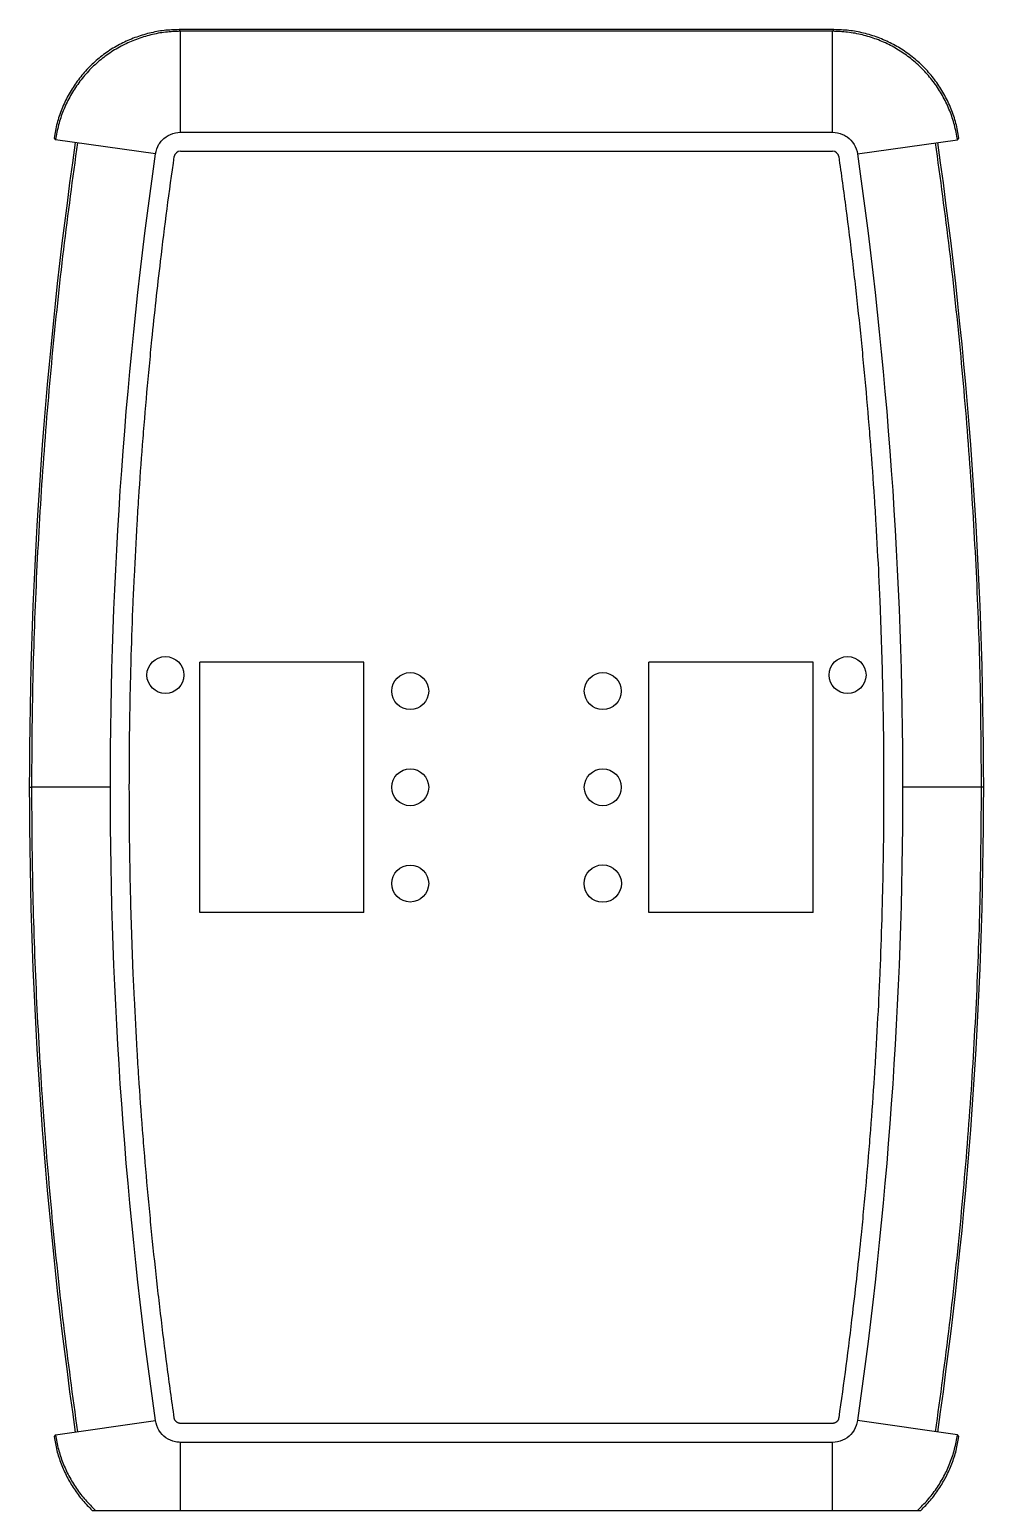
# Model space of a CAD drawing. Extents: x 12.93 to 15.9, y 3.35 to 7.97.
import ezdxf

# ---------------------------------------------------------------- set-up
doc = ezdxf.new("R2010")
doc.units = 0
doc.header["$LTSCALE"] = 0.5
doc.layers.add('TANGENT_LINES', color=7, linetype='CONTINUOUS')
doc.layers.add('VISIBLE', color=7, linetype='CONTINUOUS')

msp = doc.modelspace()

# ---------------------------------------------------------------- linework, layer by layer
at = {"layer": 'TANGENT_LINES'}
for p, q in [((13.398, 7.9648), (13.3935, 7.97)), ((13.398, 7.65), (13.398, 7.9648)), ((15.4299, 7.9648), (13.398, 7.9648)), ((15.4344, 7.97), (15.4299, 7.9648)), ((15.4299, 7.65), (15.4299, 7.9648)), ((13.398, 7.65), (15.4299, 7.65)), ((12.9278, 5.6085), (12.9336, 5.6085)), ((13.1795, 5.6085), (12.9336, 5.6085)), ((15.8943, 5.6085), (15.6484, 5.6085)), ((15.9001, 5.6085), (15.8943, 5.6085)), ((15.4299, 3.5669), (13.398, 3.5669)), ((13.398, 3.3548), (13.398, 3.5669)), ((15.4299, 3.3548), (15.4299, 3.5669))]:
    msp.add_line(p, q, dxfattribs=at)
for points, knots in [([(13.398, 7.9648), (13.3824, 7.9642), (13.3511, 7.9631), (13.3052, 7.9543), (13.2602, 7.9406), (13.2173, 7.9216), (13.1771, 7.8979), (13.1397, 7.8692), (13.1062, 7.8364), (13.0769, 7.8), (13.0518, 7.76), (13.032, 7.7177), (13.0168, 7.6733), (13.0113, 7.6424), (13.0085, 7.6268)], [0, 0, 0, 0, 0.083372, 0.166511, 0.24997, 0.333255, 0.416409, 0.499923, 0.583164, 0.666372, 0.749902, 0.833092, 0.916343, 1, 1, 1, 1]), ([(15.8194, 7.6268), (15.8166, 7.6423), (15.8111, 7.673), (15.7959, 7.7173), (15.776, 7.7599), (15.7511, 7.7996), (15.722, 7.8361), (15.6882, 7.8691), (15.6511, 7.8976), (15.6109, 7.9215), (15.5678, 7.9407), (15.5231, 7.9543), (15.477, 7.9631), (15.4456, 7.9642), (15.4299, 7.9648)], [0, 0, 0, 0, 0.083379, 0.166522, 0.249986, 0.333273, 0.416429, 0.499944, 0.583185, 0.666391, 0.749918, 0.833105, 0.916349, 1, 1, 1, 1]), ([(13.0766, 7.6171), (13.0616, 7.5063), (13.0315, 7.2845), (12.9963, 6.9504), (12.9682, 6.6156), (12.9484, 6.2801), (12.9359, 5.9443), (12.9343, 5.7204), (12.9336, 5.6085)], [0, 0, 0, 0, 0.166606, 0.333272, 0.499969, 0.666673, 0.833358, 1, 1, 1, 1]), ([(13.3201, 7.5825), (13.3216, 7.593), (13.3272, 7.6085), (13.3436, 7.6299), (13.3659, 7.6456), (13.3873, 7.65), (13.398, 7.65)], [0, 0, 0, 0, 0.0811823, 0.1217734, 0.2029557, 0.284138, 0.284138, 0.284138, 0.284138]), ([(15.4299, 7.65), (15.4405, 7.65), (15.4567, 7.6467), (15.4801, 7.6335), (15.4989, 7.6136), (15.5063, 7.593), (15.5078, 7.5825)], [0, 0, 0, 0, 0.0811823, 0.1217734, 0.2029557, 0.284138, 0.284138, 0.284138, 0.284138]), ([(15.8943, 5.6085), (15.8935, 5.7204), (15.892, 5.9443), (15.8795, 6.2801), (15.8596, 6.6156), (15.8316, 6.9504), (15.7963, 7.2845), (15.7663, 7.5063), (15.7512, 7.6171)], [0, 0, 0, 0, 0.166642, 0.333327, 0.500031, 0.666728, 0.833394, 1, 1, 1, 1]), ([(12.9336, 5.6085), (12.9343, 5.4966), (12.9359, 5.2727), (12.9484, 4.9369), (12.9682, 4.6014), (12.9963, 4.2666), (13.0315, 3.9325), (13.0616, 3.7107), (13.0766, 3.5999)], [0, 0, 0, 0, 0.166642, 0.333327, 0.500031, 0.666728, 0.833394, 1, 1, 1, 1]), ([(15.7512, 3.5999), (15.7663, 3.7107), (15.7963, 3.9325), (15.8316, 4.2666), (15.8596, 4.6014), (15.8795, 4.9369), (15.892, 5.2727), (15.8935, 5.4966), (15.8943, 5.6085)], [0, 0, 0, 0, 0.166606, 0.333272, 0.499969, 0.666673, 0.833358, 1, 1, 1, 1]), ([(13.398, 3.5669), (13.3927, 3.5669), (13.3766, 3.5686), (13.3515, 3.5794), (13.329, 3.6033), (13.3216, 3.624), (13.3201, 3.6345)], [0, 0, 0, 0, 0.0405911, 0.1217734, 0.2029557, 0.284138, 0.284138, 0.284138, 0.284138]), ([(15.5078, 3.6345), (15.507, 3.6293), (15.5031, 3.6136), (15.4889, 3.5903), (15.462, 3.5714), (15.4405, 3.5669), (15.4299, 3.5669)], [0, 0, 0, 0, 0.0405911, 0.1217734, 0.2029557, 0.284138, 0.284138, 0.284138, 0.284138]), ([(13.0085, 3.5901), (13.0111, 3.5753), (13.0164, 3.5456), (13.0308, 3.5029), (13.0496, 3.4617), (13.0731, 3.4228), (13.1007, 3.3866), (13.1223, 3.3654), (13.1332, 3.3548)], [0, 0, 0, 0, 0.166535, 0.332579, 0.49921, 0.666111, 0.833097, 1, 1, 1, 1]), ([(15.6947, 3.3548), (15.7055, 3.3654), (15.7271, 3.3864), (15.7543, 3.4222), (15.7779, 3.4609), (15.7968, 3.5022), (15.8114, 3.5454), (15.8167, 3.5752), (15.8194, 3.5901)], [0, 0, 0, 0, 0.166504, 0.332517, 0.499122, 0.666072, 0.83308, 1, 1, 1, 1])]:
    msp.add_open_spline(points, degree=3, knots=knots, dxfattribs=at)
at = {"layer": 'VISIBLE'}
for p, q in [((15.4344, 7.97), (13.3935, 7.97)), ((13.004, 7.6322), (13.0085, 7.6269)), ((13.3201, 7.5825), (13.0085, 7.6268)), ((15.5078, 7.5825), (15.8194, 7.6268)), ((15.8194, 7.6269), (15.8239, 7.6322)), ((13.398, 7.591), (15.4299, 7.591)), ((13.9698, 5.9983), (13.458, 5.9983)), ((13.458, 5.2187), (13.458, 5.9983)), ((13.9698, 5.2187), (13.9698, 5.9983)), ((15.3698, 5.9983), (14.858, 5.9983)), ((14.858, 5.2187), (14.858, 5.9983)), ((15.3698, 5.2187), (15.3698, 5.9983)), ((13.9698, 5.2187), (13.458, 5.2187)), ((15.3698, 5.2187), (14.858, 5.2187)), ((13.0085, 3.5901), (13.3201, 3.6345)), ((15.4299, 3.626), (13.398, 3.626)), ((15.8194, 3.5901), (15.5078, 3.6345)), ((13.0085, 3.5901), (13.004, 3.5848)), ((15.8239, 3.5848), (15.8194, 3.5901)), ((13.1228, 3.3549), (13.1331, 3.3549)), ((13.1332, 3.3548), (13.2293, 3.3548)), ((13.2293, 3.3548), (13.398, 3.3548)), ((13.398, 3.3548), (15.4299, 3.3548)), ((15.4299, 3.3548), (15.5984, 3.3548)), ((15.5984, 3.3548), (15.6947, 3.3548)), ((15.6947, 3.3549), (15.7051, 3.3549))]:
    msp.add_line(p, q, dxfattribs=at)
for centre, radius in [((13.3509, 5.9585), 0.0575), ((15.4769, 5.9585), 0.0575), ((14.1139, 5.9085), 0.0575), ((14.7139, 5.9085), 0.0575), ((14.1139, 5.6085), 0.0575), ((14.7139, 5.6085), 0.0575), ((14.1139, 5.3085), 0.0575), ((14.7139, 5.3085), 0.0581)]:
    msp.add_circle(centre, radius, dxfattribs=at)
for centre, start, end in [((13.3979, 7.5714), 89.7866, 172.0054), ((15.4299, 7.5714), 7.9099, 90.0998)]:
    msp.add_arc(centre, 0.0196, start, end, dxfattribs=at)
at = {"layer": 'VISIBLE', "extrusion": (0, 0, -1)}
for centre, major_axis, start_param, end_param in [((20.3381, 6.6077), (-1.4467, -9.906), 1.367296, 1.565836), ((8.4898, 6.6077), (1.4467, -9.906), 4.717349, 4.915889), ((20.3381, 4.6093), (1.4467, -9.906), 1.575756, 1.774296), ((8.4898, 4.6093), (-1.4467, -9.906), 4.508889, 4.707429)]:
    msp.add_ellipse(centre, major_axis=major_axis, ratio=0.707747, start_param=start_param, end_param=end_param, dxfattribs=at)
at = {"layer": 'VISIBLE'}
for points, knots in [([(13.3935, 7.97), (13.3779, 7.9695), (13.3467, 7.9684), (13.3008, 7.9597), (13.2555, 7.9458), (13.2123, 7.9268), (13.1721, 7.903), (13.135, 7.8744), (13.1013, 7.8415), (13.0721, 7.8051), (13.0472, 7.7652), (13.0272, 7.7226), (13.0122, 7.6783), (13.0067, 7.6476), (13.004, 7.6322)], [0, 0, 0, 0, 0.083221, 0.166385, 0.250089, 0.333682, 0.416829, 0.500131, 0.583544, 0.66667, 0.750107, 0.83355, 0.916648, 1, 1, 1, 1]), ([(15.8239, 7.6322), (15.8212, 7.6475), (15.8157, 7.6782), (15.8006, 7.7225), (15.7805, 7.7653), (15.7555, 7.8054), (15.7262, 7.8418), (15.6926, 7.8746), (15.6553, 7.9032), (15.6152, 7.927), (15.5721, 7.946), (15.5272, 7.9598), (15.4812, 7.9684), (15.45, 7.9695), (15.4344, 7.97)], [0, 0, 0, 0, 0.083222, 0.166387, 0.250092, 0.333686, 0.416835, 0.500141, 0.583553, 0.666681, 0.750121, 0.833564, 0.916658, 1, 1, 1, 1]), ([(13.2385, 5.6085), (13.2385, 5.6632), (13.2392, 5.7727), (13.2416, 5.9096), (13.2453, 6.0465), (13.2492, 6.156), (13.2553, 6.2929), (13.2612, 6.4023), (13.2697, 6.5391), (13.2775, 6.6484), (13.2885, 6.785), (13.2983, 6.8942), (13.3143, 7.0578), (13.3383, 7.2756), (13.3631, 7.4657), (13.3786, 7.5741)], [0, 0, 0, 0, 0.41888, 0.837761, 1.047201, 1.466081, 1.675521, 2.094402, 2.303842, 2.722722, 2.932162, 3.351043, 3.560483, 4.188803, 5.026564, 5.026564, 5.026564, 5.026564]), ([(15.4493, 7.5741), (15.457, 7.5199), (15.4719, 7.4114), (15.4888, 7.2755), (15.5046, 7.1395), (15.5162, 7.0305), (15.5296, 6.8942), (15.5394, 6.785), (15.5503, 6.6484), (15.5581, 6.5391), (15.5667, 6.4023), (15.5726, 6.2929), (15.5799, 6.1287), (15.5871, 5.9096), (15.5893, 5.718), (15.5893, 5.6085)], [0, 0, 0, 0, 0.41888, 0.837761, 1.047201, 1.466081, 1.675521, 2.094402, 2.303842, 2.722722, 2.932162, 3.351043, 3.560483, 4.188803, 5.026564, 5.026564, 5.026564, 5.026564]), ([(13.3786, 3.6429), (13.3708, 3.6971), (13.356, 3.8056), (13.3391, 3.9414), (13.3233, 4.0775), (13.3116, 4.1865), (13.2983, 4.3228), (13.2885, 4.432), (13.2775, 4.5686), (13.2697, 4.6779), (13.2612, 4.8147), (13.2553, 4.9241), (13.248, 5.0883), (13.2408, 5.3074), (13.2385, 5.499), (13.2385, 5.6085)], [0, 0, 0, 0, 0.41888, 0.837761, 1.047201, 1.466081, 1.675521, 2.094402, 2.303842, 2.722722, 2.932162, 3.351043, 3.560483, 4.188803, 5.026564, 5.026564, 5.026564, 5.026564]), ([(15.5893, 5.6085), (15.5893, 5.5538), (15.5887, 5.4443), (15.5862, 5.3074), (15.5826, 5.1705), (15.5787, 5.061), (15.5726, 4.9241), (15.5667, 4.8147), (15.5581, 4.6779), (15.5503, 4.5686), (15.5394, 4.432), (15.5296, 4.3228), (15.5136, 4.1592), (15.4896, 3.9413), (15.4648, 3.7513), (15.4493, 3.6429)], [0, 0, 0, 0, 0.41888, 0.837761, 1.047201, 1.466081, 1.675521, 2.094402, 2.303842, 2.722722, 2.932162, 3.351043, 3.560483, 4.188803, 5.026564, 5.026564, 5.026564, 5.026564]), ([(13.398, 3.626), (13.3973, 3.626), (13.3958, 3.6261), (13.3938, 3.6264), (13.392, 3.6269), (13.3909, 3.6273), (13.3898, 3.6278), (13.3891, 3.6281), (13.3882, 3.6286), (13.3872, 3.6292), (13.3857, 3.6303), (13.3845, 3.6313), (13.3834, 3.6325), (13.3827, 3.6333), (13.3823, 3.6339), (13.382, 3.6342), (13.3817, 3.6346), (13.3814, 3.6351), (13.3809, 3.6359), (13.3806, 3.6366), (13.3801, 3.6374), (13.3798, 3.6382), (13.3795, 3.639), (13.3793, 3.6395), (13.3792, 3.6401), (13.3791, 3.6405), (13.3789, 3.641), (13.3787, 3.6418), (13.3786, 3.6425), (13.3786, 3.6429)], [0, 0, 0, 0, 0.0236782, 0.0473563, 0.0591954, 0.076954, 0.0828736, 0.0947127, 0.1006322, 0.1183908, 0.1302299, 0.1539081, 0.1657471, 0.180546, 0.1835058, 0.1894253, 0.1923851, 0.2012644, 0.2071839, 0.219023, 0.2249426, 0.2367816, 0.2427012, 0.2515805, 0.2545403, 0.2604598, 0.2634196, 0.2722989, 0.284138, 0.284138, 0.284138, 0.284138]), ([(15.4493, 3.6429), (15.4492, 3.6422), (15.4489, 3.6407), (15.4483, 3.6387), (15.4475, 3.6371), (15.447, 3.636), (15.4464, 3.635), (15.446, 3.6344), (15.4453, 3.6335), (15.4446, 3.6326), (15.4434, 3.6313), (15.4422, 3.6303), (15.4408, 3.6293), (15.44, 3.6288), (15.4393, 3.6284), (15.439, 3.6282), (15.4385, 3.628), (15.4379, 3.6277), (15.4371, 3.6274), (15.4364, 3.6271), (15.4355, 3.6268), (15.4347, 3.6266), (15.4339, 3.6264), (15.4333, 3.6263), (15.4327, 3.6262), (15.4323, 3.6261), (15.4317, 3.6261), (15.4309, 3.626), (15.4302, 3.626), (15.4299, 3.626)], [0, 0, 0, 0, 0.0236782, 0.0473563, 0.0591954, 0.076954, 0.0828736, 0.0947127, 0.1006322, 0.1183908, 0.1302299, 0.1539081, 0.1657471, 0.180546, 0.1835058, 0.1894253, 0.1923851, 0.2012644, 0.2071839, 0.219023, 0.2249426, 0.2367816, 0.2427012, 0.2515805, 0.2545403, 0.2604598, 0.2634196, 0.2722989, 0.284138, 0.284138, 0.284138, 0.284138]), ([(13.004, 3.5848), (13.0065, 3.5704), (13.0116, 3.5416), (13.0254, 3.4997), (13.0434, 3.4595), (13.0658, 3.4215), (13.092, 3.3861), (13.1126, 3.3652), (13.1228, 3.3548)], [0, 0, 0, 0, 0.166537, 0.33324, 0.500001, 0.666829, 0.833518, 1, 1, 1, 1]), ([(15.7051, 3.3548), (15.7153, 3.3653), (15.7359, 3.3861), (15.762, 3.4216), (15.7845, 3.4595), (15.8025, 3.4997), (15.8163, 3.5416), (15.8213, 3.5704), (15.8239, 3.5848)], [0, 0, 0, 0, 0.166499, 0.333206, 0.499997, 0.666795, 0.833481, 1, 1, 1, 1])]:
    msp.add_open_spline(points, degree=3, knots=knots, dxfattribs=at)
for points in [[(12.9278, 5.6085), (12.9278, 6.2783), (12.9755, 6.9481), (13.0709, 7.6179)], [(15.757, 7.6179), (15.8524, 6.9481), (15.9001, 6.2783), (15.9001, 5.6085)], [(13.0709, 3.599), (12.9755, 4.2689), (12.9278, 4.9387), (12.9278, 5.6085)], [(15.9001, 5.6085), (15.9001, 4.9387), (15.8524, 4.2689), (15.757, 3.599)]]:
    msp.add_open_spline(points, degree=3, dxfattribs=at)

doc.saveas('drawing.dxf')
